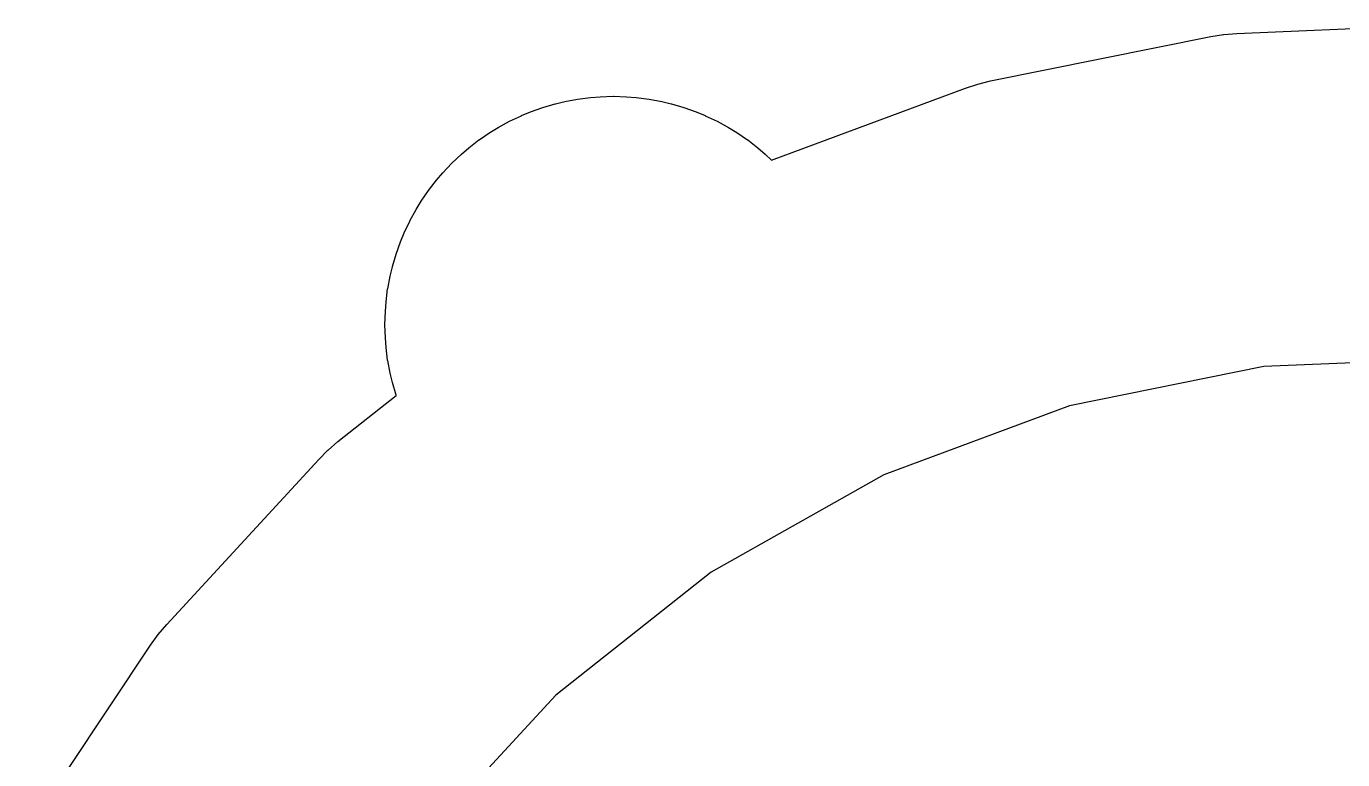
# Model space of a CAD drawing. Header units: inches. Extents: x -0.5 to 10, y -2.4 to 3.9.
# Drawn here: x 0.6907 to 1.16, y 2.526 to 2.7876 of the extents above; entities that cross this region are included whole.
import ezdxf

# ---------------------------------------------------------------- set-up
doc = ezdxf.new("R2010")
doc.units = ezdxf.units.IN

msp = doc.modelspace()

# ---------------------------------------------------------------- linework, layer by layer
for points in [[(0.690744, 2.500216), (0.735036, 2.566878), (0.735036, 2.566879), (0.735047, 2.566894), (0.737763, 2.570652), (0.737776, 2.57067), (0.737787, 2.570683), (0.740789, 2.574217), (0.740792, 2.574221), (0.740802, 2.574232), (0.794977, 2.633144), (0.794985, 2.633153), (0.79499, 2.633158), (0.79826, 2.636445), (0.798274, 2.636459), (0.798289, 2.636472), (0.801807, 2.639492), (0.801819, 2.639502), (0.801822, 2.639505), (0.822567, 2.655946), (0.822543, 2.656012), (0.822536, 2.656033), (0.822531, 2.656049), (0.821272, 2.660512), (0.82127, 2.66052), (0.821267, 2.660531), (0.820465, 2.663872), (0.820465, 2.663874), (0.820461, 2.663892), (0.819556, 2.668439), (0.819552, 2.668461), (0.81955, 2.668478), (0.819005, 2.673082), (0.819004, 2.67309), (0.819003, 2.673102), (0.818734, 2.676528), (0.818733, 2.676541), (0.818732, 2.676547), (0.81855, 2.68118), (0.81855, 2.6812), (0.81855, 2.68122), (0.818732, 2.685853), (0.818733, 2.685859), (0.818734, 2.685872), (0.819003, 2.689298), (0.819004, 2.68931), (0.819005, 2.689318), (0.81955, 2.693922), (0.819552, 2.693939), (0.819556, 2.693961), (0.820461, 2.698508), (0.820465, 2.698526), (0.820465, 2.698528), (0.821267, 2.701869), (0.82127, 2.70188), (0.821272, 2.701888), (0.822531, 2.706351), (0.822536, 2.706367), (0.822543, 2.706388), (0.824148, 2.710738), (0.824151, 2.710746), (0.824155, 2.710756), (0.82547, 2.713931), (0.82547, 2.713932), (0.825478, 2.713949), (0.827419, 2.71816), (0.827426, 2.718174), (0.827437, 2.718195), (0.829702, 2.72224), (0.829708, 2.722249), (0.829712, 2.722257), (0.831508, 2.725187), (0.831512, 2.725194), (0.831518, 2.725204), (0.834094, 2.729059), (0.834106, 2.729076), (0.834117, 2.729091), (0.836988, 2.732732), (0.836996, 2.732742), (0.837, 2.732747), (0.839232, 2.73536), (0.83924, 2.735369), (0.839245, 2.735375), (0.842393, 2.73878), (0.842406, 2.738794), (0.84242, 2.738807), (0.845825, 2.741955), (0.845831, 2.74196), (0.84584, 2.741968), (0.848453, 2.7442), (0.848458, 2.744204), (0.848468, 2.744212), (0.852109, 2.747083), (0.852124, 2.747094), (0.852141, 2.747106), (0.855996, 2.749682), (0.856006, 2.749688), (0.856013, 2.749692), (0.858943, 2.751488), (0.858951, 2.751492), (0.85896, 2.751498), (0.863005, 2.753763), (0.863026, 2.753774), (0.86304, 2.753781), (0.867251, 2.755722), (0.867268, 2.75573), (0.867269, 2.75573), (0.870444, 2.757045), (0.870454, 2.757049), (0.870462, 2.757052), (0.874812, 2.758657), (0.874833, 2.758664), (0.874849, 2.758669), (0.879312, 2.759928), (0.87932, 2.75993), (0.879331, 2.759933), (0.882672, 2.760735), (0.882674, 2.760735), (0.882692, 2.760739), (0.887239, 2.761644), (0.887261, 2.761648), (0.887278, 2.76165), (0.891882, 2.762195), (0.89189, 2.762196), (0.891902, 2.762197), (0.895328, 2.762466), (0.895341, 2.762467), (0.895347, 2.762468), (0.89998, 2.76265), (0.9, 2.76265), (0.90002, 2.76265), (0.904653, 2.762468), (0.904659, 2.762467), (0.904672, 2.762466), (0.908098, 2.762197), (0.90811, 2.762196), (0.908118, 2.762195), (0.912722, 2.76165), (0.912739, 2.761648), (0.912761, 2.761644), (0.917308, 2.760739), (0.917326, 2.760735), (0.917328, 2.760735), (0.920669, 2.759933), (0.92068, 2.75993), (0.920688, 2.759928), (0.925151, 2.758669), (0.925167, 2.758664), (0.925188, 2.758657), (0.929538, 2.757052), (0.929546, 2.757049), (0.929556, 2.757045), (0.932731, 2.75573), (0.932732, 2.75573), (0.932749, 2.755722), (0.93696, 2.753781), (0.936974, 2.753774), (0.936995, 2.753763), (0.94104, 2.751498), (0.941049, 2.751492), (0.941057, 2.751488), (0.943987, 2.749692), (0.943994, 2.749688), (0.944004, 2.749682), (0.947859, 2.747106), (0.947876, 2.747094), (0.947891, 2.747083), (0.951532, 2.744212), (0.951542, 2.744204), (0.951547, 2.7442), (0.95416, 2.741968), (0.954169, 2.74196), (0.954175, 2.741955), (0.956443, 2.739859), (1.025522, 2.765548), (1.025531, 2.765551), (1.025541, 2.765554), (1.029947, 2.766998), (1.029969, 2.767005), (1.029985, 2.767009), (1.03449, 2.768103), (1.034505, 2.768107), (1.034509, 2.768108), (1.112966, 2.783925), (1.112974, 2.783927), (1.112985, 2.783929), (1.117563, 2.784666), (1.117579, 2.784668), (1.117602, 2.784671), (1.122223, 2.785047), (1.122226, 2.785047), (1.122243, 2.785048), (1.183036, 2.787595)], [(1.207193, 2.669402), (1.13191, 2.666248), (1.062642, 2.652283), (0.996412, 2.627654), (0.93485, 2.592967), (0.879472, 2.549077), (0.831642, 2.497064)]]:
    msp.add_lwpolyline(points)

doc.saveas('drawing.dxf')
